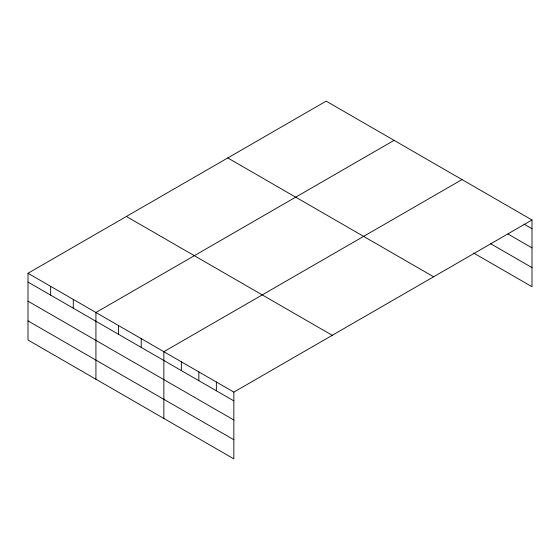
<?xml version="1.0" encoding="UTF-8"?>
<svg xmlns="http://www.w3.org/2000/svg" width="560" height="560" viewBox="0 0 560 560"><rect width="100%" height="100%" fill="white"/><g stroke="black" fill="none" stroke-linecap="round" stroke-linejoin="round"><path stroke-width="0.84" d="M28 273.273L233.849 392.119L233.849 458.864L28 340.018L28 273.273L326.151 101.136L532 219.982L532 286.727L473.676 253.057M394.079 140.357L95.928 312.494L95.928 379.239M462.014 179.571L163.856 351.708L163.856 418.453M233.849 392.119L532 219.982M523.978 224.126L532 228.753M507.941 233.996L532 247.884M490.448 243.607L532 267.596M227.759 157.941L433.608 276.787M126.392 216.468L332.241 335.314M28 282.044L233.849 400.89M28 301.175L233.849 420.021M28 320.887L233.849 439.733M216.349 382.018L216.349 390.789M198.856 371.917L198.856 380.688M181.356 361.816L181.356 370.587M141.218 338.639L141.218 347.41M118.573 325.563L118.573 334.334M73.283 299.418L73.283 308.189M50.645 286.349L50.645 295.12"/></g></svg>
